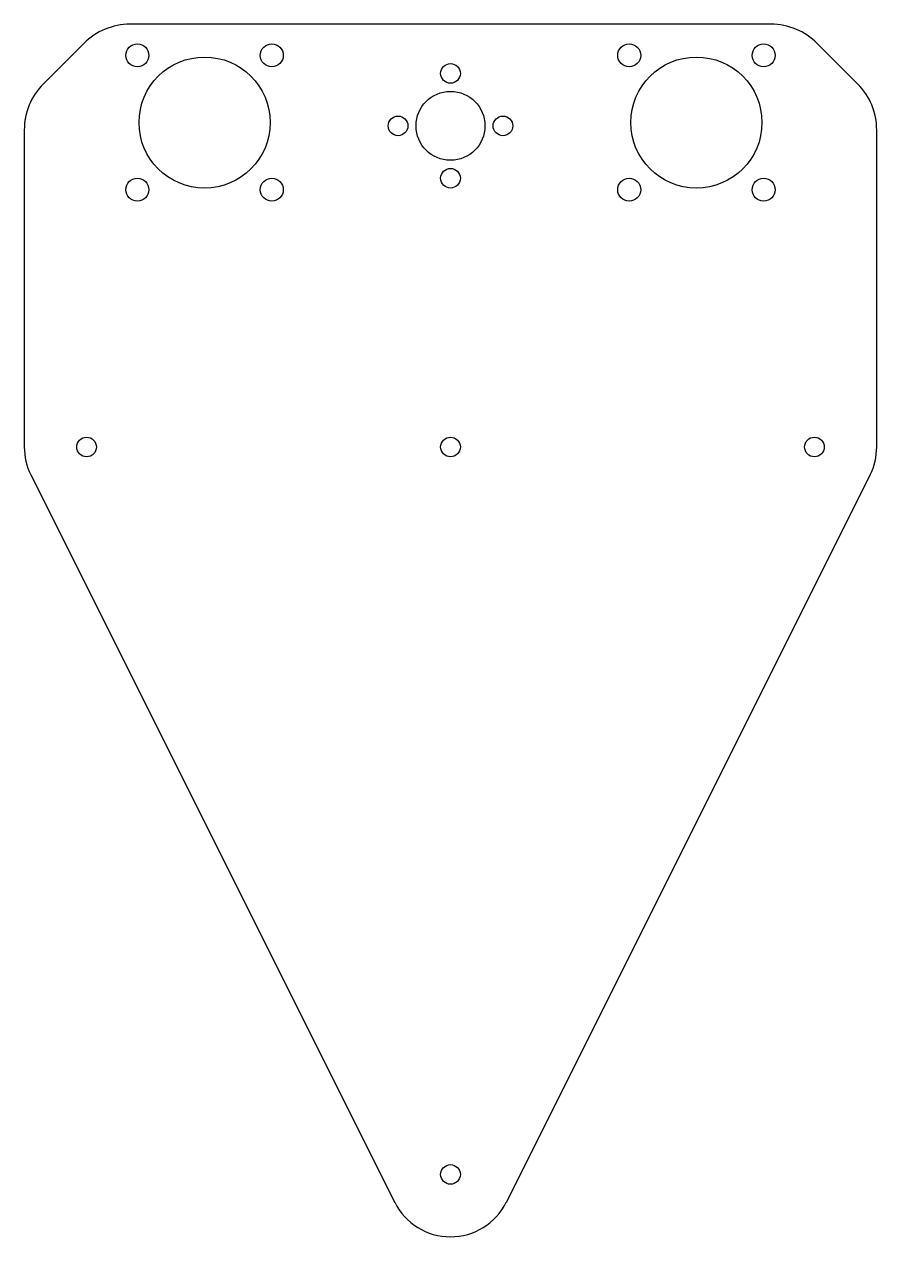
# Model space of a CAD drawing. Header units: millimetres. Extents: x -65 to 65, y -65 to 120.
import ezdxf

# ---------------------------------------------------------------- set-up
doc = ezdxf.new("R2010")
doc.units = ezdxf.units.MM

msp = doc.modelspace()

# ---------------------------------------------------------------- linework, layer by layer
at = {"color": 7, "linetype": 'Continuous', "lineweight": 25}
for p, q in [((48.86, 120), (-48.86, 120)), ((-55.93, 117.07), (-62.07, 110.93)), ((62.07, 110.93), (55.93, 117.07)), ((-65, 103.86), (-65, 55.5)), ((65, 55.5), (65, 103.86)), ((-64, 51.25), (-8.5, -59.75)), ((64, 51.25), (8.5, -59.75))]:
    msp.add_line(p, q, dxfattribs=at)
for centre, radius in [((-47.75, 115.25), 1.75), ((-27.25, 115.25), 1.75), ((27.25, 115.25), 1.75), ((47.75, 115.25), 1.75), ((-37.5, 105), 10), ((37.5, 105), 10), ((0, 112.5), 1.5), ((0, 104.5), 5.25), ((-8, 104.5), 1.5), ((8, 104.5), 1.5), ((-47.75, 94.75), 1.75), ((-27.25, 94.75), 1.75), ((0, 96.5), 1.5), ((27.25, 94.75), 1.75), ((47.75, 94.75), 1.75), ((-55.5, 55.5), 1.5), ((0, 55.5), 1.5), ((55.5, 55.5), 1.5), ((0, -55.5), 1.5)]:
    msp.add_circle(centre, radius, dxfattribs=at)
for centre, radius, start, end in [((-48.86, 110), 10, 90, 135), ((48.86, 110), 10, 45, 90), ((-55, 103.86), 10, 135, 180), ((55, 103.86), 10, 0, 45), ((-55.5, 55.5), 9.5, 180, 206.5651), ((55.5, 55.5), 9.5, 333.4349, 0), ((0, -55.5), 9.5, 206.5651, 333.4349)]:
    msp.add_arc(centre, radius, start, end, dxfattribs=at)

doc.saveas('drawing.dxf')
